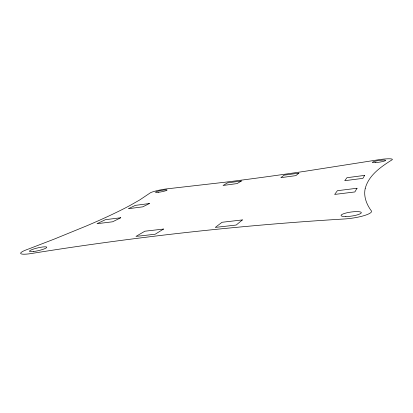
<?xml version="1.0" encoding="UTF-8"?>
<svg xmlns="http://www.w3.org/2000/svg" width="413" height="413" viewBox="0 0 413 413"><rect width="100%" height="100%" fill="white"/><g stroke="black" fill="none" stroke-linecap="round" stroke-linejoin="round"><path stroke-width="0.62" d="M365.221 188.431C363.399 196.294 366.543 204.311 371.153 210.615A20.495 4.094 -8.1 0 1 363.992 215.653A20.495 4.094 -8.1 0 1 342.94 219.055C239.06 225.364 135.51 236.861 32.746 253.293A17.821 2.829 -13.1 0 1 20.918 253.711A17.821 2.829 -13.1 0 1 27.33 249.462L54.046 239.179L86.606 225.87A869.752 60.902 -14.5 0 0 130.167 205.385L139.589 200.031L149.904 193.124A11.729 1.384 -10.9 0 1 157.131 190.63A11.729 1.384 -10.9 0 1 168.643 188.669L225.792 182.128A327.974 25.74 -9.3 0 0 304.52 171.359L376.212 160.12A13.428 1.698 -8.5 0 1 389.056 158.783A13.428 1.698 -8.5 0 1 391.56 160.136C380.688 166.991 368.706 175.308 365.221 188.431M357.038 188.251L354.855 191.947L334.659 194.43L337.4 190.703L357.038 188.251M364.638 175.391L362.888 178.349L344.757 180.693L346.956 177.704L364.638 175.391M242.385 219.922L236.21 225.039L215.276 227.413L222.044 222.277L242.385 219.922M298.852 173.15L295.858 175.628L280.85 177.662L284.149 175.153L298.852 173.15M163.548 229.05L155.159 234.233L135.965 236.412L144.849 231.213L163.548 229.05M241.342 180.992L237.17 183.568L223.041 185.478L227.486 182.882L241.342 180.992M120.756 217.759L112.646 221.781L97.003 223.707L105.444 219.67L120.756 217.759M149.444 203.532L142.784 206.836L128.371 208.699L135.314 205.38L149.444 203.532M158.231 192.313A5.865 0.692 -10.9 0 0 167.084 190.068A5.865 0.692 -10.9 0 0 158.669 191.007A5.865 0.692 -10.9 0 0 158.231 192.313M375.737 162.588A6.711 0.852 -8.5 0 0 385.659 160.383A6.711 0.852 -8.5 0 0 375.654 161.111A6.711 0.852 -8.5 0 0 375.737 162.588M345.857 216.557A10.242 2.044 -8.1 0 0 361.323 212.757A10.242 2.044 -8.1 0 0 346.362 212.917A10.242 2.044 -8.1 0 0 345.857 216.557M33.665 251.507A8.905 1.415 -13.1 0 0 46.788 247.315A8.905 1.415 -13.1 0 0 33.866 248.951A8.905 1.415 -13.1 0 0 33.665 251.507"/></g></svg>
